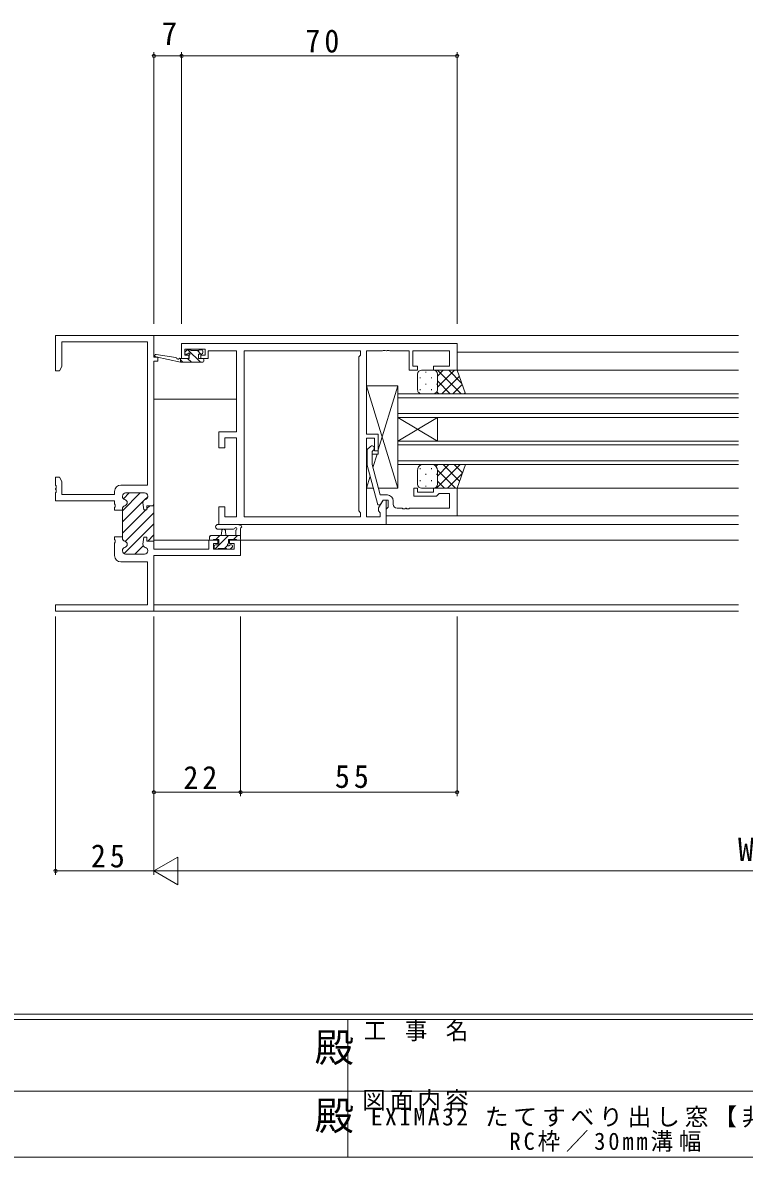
# Model space of a CAD drawing. Units: millimetres, scale not verified. Extents: x -594 to 199, y -420 to 144.
# Drawn here: x -288.9 to -105.5, y -420 to -131.8 of the extents above; entities that cross this region are included whole.
import ezdxf
from ezdxf.enums import TextEntityAlignment as Align

# ---------------------------------------------------------------- set-up
doc = ezdxf.new("R2010")
doc.units = ezdxf.units.MM
doc.header["$LTSCALE"] = 2
for name, color, linetype, lineweight in [('0-1_YKK_ZWAK', 7, 'Continuous', 9), ('0-3_YKK_11', 7, 'Continuous', 9), ('0-4_YKK_12', 2, 'Continuous', 9), ('0-5_YKK_13', 4, 'Continuous', 9), ('0-7_YKK_D', 6, 'Continuous', 9)]:
    doc.layers.add(name, color=color, linetype=linetype, lineweight=lineweight)
doc.layers.add('0-2_USER1', color=7, linetype='Continuous')
doc.styles.add('ＭＳ ゴシック', font='')
doc.styles.get('ＭＳ ゴシック').set_extended_font_data('MS Gothic')

msp = doc.modelspace()

# ---------------------------------------------------------------- linework, layer by layer
at = {"layer": '0-1_YKK_ZWAK'}
for p, q in [((178.8, -383.6), (-591.2, -383.6)), ((141, -385), (-591.2, -385)), ((-206.2, -385), (-206.2, -420)), ((-333.6, -403.199), (-204.8, -403.199)), ((-204.8, -403.199), (-76, -403.199)), ((-591.2, -420), (141, -420))]:
    msp.add_line(p, q, dxfattribs=at)
at = {"layer": '0-3_YKK_11'}
for p, q in [((-280.491, -211.258), (-280.491, -220.258)), ((-255.491, -211.258), (-280.491, -211.258)), ((-278.861, -212.888), (-257.121, -212.888)), ((-278.861, -219.167), (-278.861, -212.888)), ((-257.121, -212.888), (-257.121, -249.258)), ((-255.491, -216.758), (-255.491, -211.258)), ((-248.491, -217.058), (-248.491, -213.258)), ((-248.491, -213.258), (-178.491, -213.258)), ((-178.491, -213.258), (-178.491, -220.058)), ((-247.691, -214.758), (-247.691, -216.258)), ((-242.491, -214.758), (-247.691, -214.758)), ((-242.491, -216.258), (-242.491, -214.758)), ((-241.691, -215.188), (-241.691, -215.988)), ((-234.491, -215.188), (-241.691, -215.188)), ((-241.691, -215.988), (-241.691, -217.058)), ((-234.491, -235.758), (-234.491, -215.188)), ((-232.561, -215.188), (-202.991, -215.188)), ((-232.561, -257.328), (-232.561, -215.188)), ((-232.561, -257.328), (-232.561, -215.188)), ((-202.991, -215.188), (-202.991, -216.258)), ((-201.491, -215.188), (-201.491, -236.358)), ((-197.449, -215.188), (-201.491, -215.188)), ((-197.266, -215.068), (-197.449, -215.188)), ((-196.716, -215.068), (-197.266, -215.068)), ((-196.533, -215.188), (-196.716, -215.068)), ((-196.449, -215.188), (-196.533, -215.188)), ((-196.266, -215.068), (-196.449, -215.188)), ((-195.716, -215.068), (-196.266, -215.068)), ((-195.533, -215.188), (-195.716, -215.068)), ((-190.691, -215.188), (-195.533, -215.188)), ((-190.691, -220.058), (-190.691, -215.188)), ((-189.691, -215.188), (-189.691, -219.058)), ((-180.421, -215.188), (-189.691, -215.188)), ((-180.421, -219.058), (-180.421, -215.188)), ((-254.491, -216.758), (-255.491, -216.758)), ((-255.491, -217.758), (-254.491, -217.758)), ((-255.491, -254.208), (-255.491, -217.758)), ((-254.491, -217.758), (-254.491, -216.758)), ((-246.591, -217.058), (-248.491, -217.058)), ((-247.691, -216.258), (-246.591, -216.258)), ((-246.591, -216.258), (-246.591, -217.058)), ((-243.591, -216.258), (-242.491, -216.258)), ((-243.591, -217.058), (-243.591, -216.258)), ((-241.691, -217.058), (-243.591, -217.058)), ((-202.991, -216.258), (-203.421, -216.688)), ((-203.421, -216.688), (-203.421, -255.828)), ((-280.491, -220.258), (-279.491, -220.258)), ((-279.491, -220.258), (-278.861, -219.167)), ((-188.491, -220.058), (-190.691, -220.058)), ((-189.691, -219.058), (-188.491, -219.058)), ((-188.491, -219.058), (-188.491, -220.058)), ((-184.491, -219.058), (-180.421, -219.058)), ((-184.491, -220.058), (-184.491, -219.058)), ((-178.491, -220.058), (-184.491, -220.058)), ((-238.991, -235.758), (-234.491, -235.758)), ((-238.991, -239.758), (-238.991, -235.758)), ((-237.491, -237.258), (-237.491, -239.758)), ((-234.491, -237.258), (-237.491, -237.258)), ((-234.491, -257.328), (-234.491, -237.258)), ((-201.491, -236.358), (-198.491, -236.358)), ((-201.491, -237.358), (-201.491, -257.328)), ((-199.491, -237.358), (-201.491, -237.358)), ((-199.491, -240.558), (-199.491, -237.358)), ((-198.491, -236.358), (-198.491, -240.558)), ((-237.491, -239.758), (-238.991, -239.758)), ((-200.515, -239.434), (-201.291, -240.209)), ((-201.291, -240.209), (-201.291, -244.155)), ((-200.091, -240.706), (-199.667, -240.282)), ((-200.091, -243.997), (-200.091, -240.706)), ((-198.491, -240.558), (-199.491, -240.558)), ((-201.291, -244.155), (-198.584, -254.258)), ((-198.011, -251.758), (-200.091, -243.997)), ((-280.491, -247.258), (-280.491, -249.3)), ((-279.491, -247.258), (-280.491, -247.258)), ((-278.861, -248.349), (-279.491, -247.258)), ((-280.491, -249.3), (-280.371, -249.483)), ((-280.371, -250.033), (-280.491, -250.216)), ((-280.491, -250.216), (-280.491, -250.3)), ((-280.491, -250.3), (-280.371, -250.483)), ((-280.371, -249.483), (-280.371, -250.033)), ((-280.371, -250.483), (-280.371, -251.033)), ((-278.861, -251.628), (-278.861, -248.349)), ((-257.121, -249.258), (-263.891, -249.258)), ((-189.491, -250.058), (-189.491, -252.058)), ((-188.491, -250.058), (-189.491, -250.058)), ((-188.491, -251.058), (-188.491, -250.058)), ((-184.491, -250.058), (-184.491, -251.058)), ((-178.491, -250.058), (-184.491, -250.058)), ((-178.491, -257.058), (-178.491, -250.058)), ((-280.371, -251.033), (-280.491, -251.216)), ((-280.491, -251.216), (-280.491, -253.258)), ((-280.491, -253.258), (-265.491, -253.258)), ((-265.491, -251.628), (-278.861, -251.628)), ((-265.491, -250.858), (-265.491, -251.628)), ((-265.491, -253.258), (-265.491, -254.05)), ((-263.491, -255.773), (-258.976, -251.258)), ((-263.491, -252.058), (-263.491, -252.159)), ((-263.491, -252.159), (-263.491, -252.058)), ((-263.491, -258.601), (-258.161, -253.272)), ((-263.264, -252.717), (-261.805, -251.258)), ((-257.891, -251.258), (-262.691, -251.258)), ((-262.691, -251.258), (-257.891, -251.258)), ((-257.927, -253.037), (-257.092, -252.202)), ((-257.091, -252.159), (-257.091, -252.058)), ((-257.091, -252.058), (-257.091, -252.159)), ((-198.421, -255.015), (-197.291, -253.058)), ((-196.191, -251.758), (-198.011, -251.758)), ((-197.984, -254.258), (-197.291, -253.058)), ((-197.291, -253.058), (-195.991, -253.058)), ((-197.291, -253.058), (-196.491, -253.058)), ((-196.491, -253.058), (-196.491, -259.258)), ((-195.991, -253.058), (-195.991, -254.858)), ((-194.691, -254.128), (-194.691, -253.258)), ((-189.491, -252.058), (-183.691, -252.058)), ((-184.491, -251.058), (-188.491, -251.058)), ((-183.691, -252.058), (-183.191, -251.558)), ((-183.191, -251.558), (-182.991, -251.358)), ((-182.991, -251.358), (-180.421, -251.358)), ((-180.421, -251.358), (-180.421, -255.128)), ((-265.491, -254.05), (-265.371, -254.233)), ((-265.371, -254.783), (-265.491, -254.966)), ((-265.491, -254.966), (-265.491, -255.658)), ((-265.491, -255.658), (-263.491, -255.658)), ((-265.371, -254.233), (-265.371, -254.783)), ((-263.491, -255.257), (-263.491, -255.658)), ((-263.491, -255.658), (-263.491, -255.257)), ((-263.491, -261.429), (-257.568, -255.507)), ((-263.491, -255.658), (-263.491, -262.358)), ((-262.797, -263.564), (-255.491, -256.258)), ((-258.091, -255.508), (-258.286, -253.799)), ((-258.286, -253.799), (-258.091, -255.508)), ((-257.291, -255.508), (-258.091, -255.508)), ((-258.091, -255.508), (-257.291, -255.508)), ((-257.292, -255.23), (-256.569, -254.508)), ((-257.291, -254.508), (-257.291, -255.508)), ((-255.791, -254.508), (-257.291, -254.508)), ((-257.291, -254.508), (-255.791, -254.508)), ((-257.291, -255.508), (-257.291, -254.508)), ((-255.491, -254.208), (-255.791, -254.508)), ((-255.491, -263.508), (-255.491, -254.208)), ((-238.991, -254.758), (-237.491, -254.758)), ((-238.991, -259.258), (-238.991, -254.758)), ((-237.491, -254.758), (-237.491, -257.328)), ((-203.421, -255.828), (-202.991, -256.258)), ((-202.991, -256.258), (-202.991, -257.328)), ((-198.584, -254.258), (-197.984, -254.258)), ((-198.421, -255.828), (-198.421, -255.015)), ((-197.991, -256.258), (-198.421, -255.828)), ((-197.991, -257.328), (-197.991, -256.258)), ((-196.191, -255.058), (-196.491, -255.358)), ((-196.491, -255.358), (-196.491, -257.058)), ((-195.991, -254.858), (-196.191, -255.058)), ((-192.449, -255.128), (-193.691, -255.128)), ((-192.266, -255.248), (-192.449, -255.128)), ((-191.716, -255.248), (-192.266, -255.248)), ((-191.533, -255.128), (-191.716, -255.248)), ((-191.449, -255.128), (-191.533, -255.128)), ((-191.266, -255.248), (-191.449, -255.128)), ((-190.716, -255.248), (-191.266, -255.248)), ((-190.533, -255.128), (-190.716, -255.248)), ((-180.421, -255.128), (-190.533, -255.128)), ((-263.068, -266.663), (-255.491, -259.086)), ((-196.491, -259.258), (-238.991, -259.258)), ((-237.491, -257.328), (-234.491, -257.328)), ((-202.991, -257.328), (-232.561, -257.328)), ((-201.491, -257.328), (-197.991, -257.328)), ((-196.491, -257.058), (-178.491, -257.058)), ((-257.073, -263.497), (-255.491, -261.915)), ((-265.491, -262.358), (-265.491, -263.05)), ((-263.491, -262.358), (-265.491, -262.358)), ((-263.491, -262.358), (-265.491, -262.358)), ((-265.491, -263.05), (-265.371, -263.233)), ((-265.371, -263.783), (-265.491, -263.966)), ((-265.491, -263.966), (-265.491, -267.158)), ((-265.371, -263.233), (-265.371, -263.783)), ((-263.491, -262.358), (-263.491, -262.759)), ((-260.334, -266.758), (-258.218, -264.642)), ((-258.286, -264.217), (-258.091, -262.508)), ((-258.091, -262.508), (-258.286, -264.217)), ((-258.091, -262.508), (-257.291, -262.508)), ((-257.291, -262.508), (-258.091, -262.508)), ((-257.291, -262.508), (-257.291, -263.508)), ((-257.291, -263.508), (-257.291, -262.508)), ((-257.291, -263.508), (-255.491, -263.508)), ((-255.491, -263.508), (-257.291, -263.508)), ((-255.491, -265.528), (-255.491, -263.508)), ((-241.591, -263.258), (-241.591, -265.528)), ((-239.291, -263.258), (-241.591, -263.258)), ((-240.391, -264.058), (-239.291, -264.058)), ((-240.391, -265.528), (-240.391, -264.058)), ((-239.291, -264.058), (-239.291, -263.258)), ((-236.291, -263.258), (-236.291, -264.058)), ((-233.491, -263.258), (-236.291, -263.258)), ((-236.291, -264.058), (-235.121, -264.058)), ((-235.121, -264.058), (-235.121, -265.528)), ((-233.491, -267.158), (-233.491, -263.258)), ((-263.491, -265.857), (-263.491, -265.958)), ((-263.491, -265.958), (-263.491, -265.857)), ((-262.691, -266.758), (-257.891, -266.758)), ((-257.891, -266.758), (-262.691, -266.758)), ((-257.091, -265.958), (-257.091, -265.857)), ((-257.091, -265.857), (-257.091, -265.958)), ((-241.591, -265.528), (-255.491, -265.528)), ((-255.491, -267.158), (-233.491, -267.158)), ((-255.491, -281.258), (-255.491, -267.158)), ((-235.121, -265.528), (-240.391, -265.528)), ((-263.891, -268.758), (-257.121, -268.758)), ((-257.121, -268.758), (-257.121, -279.628)), ((-280.491, -279.628), (-280.491, -281.258)), ((-257.121, -279.628), (-280.491, -279.628)), ((-280.491, -281.258), (-255.491, -281.258))]:
    msp.add_line(p, q, dxfattribs=at)
for points in [[(-255.491, -254.208), (-255.791, -254.508), (-255.491, -254.208)], [(-263.491, -262.358), (-263.491, -262.759), (-263.491, -262.358)]]:
    msp.add_lwpolyline(points, dxfattribs=at)
for centre, radius, start, end in [((-200.091, -239.858), 0.6, 314.99998, 135), ((-263.891, -250.858), 1.6, 90, 179.99998), ((-262.691, -252.058), 0.8, 90, 179.99998), ((-262.691, -252.058), 0.8, 90, 179.99998), ((-262.691, -252.159), 0.8, 180.00002, 255.52251), ((-262.691, -252.159), 0.8, 180.00002, 255.52251), ((-263.091, -253.708), 0.8, 284.47751, 75.52248), ((-263.091, -253.708), 0.8, 284.47751, 75.52248), ((-257.491, -253.708), 0.8, 104.47752, 186.50302), ((-257.491, -253.708), 0.8, 104.47752, 186.50302), ((-257.891, -252.058), 0.8, 0, 89.99998), ((-257.891, -252.058), 0.8, 0, 89.99998), ((-257.891, -252.159), 0.8, 284.47748, 359.99997), ((-257.891, -252.159), 0.8, 284.47748, 359.99997), ((-196.191, -253.258), 1.5, 0, 89.99998), ((-262.691, -255.257), 0.8, 104.47748, 179.99997), ((-262.691, -255.257), 0.8, 104.47748, 179.99997), ((-193.691, -254.128), 1, 180, 269.99998), ((-262.691, -262.759), 0.8, 180.00002, 255.52251), ((-262.691, -262.759), 0.8, 180.00002, 255.52251), ((-262.691, -265.857), 0.8, 104.47748, 179.99997), ((-262.691, -265.857), 0.8, 104.47748, 179.99997), ((-263.091, -264.308), 0.8, 284.47751, 75.52248), ((-263.091, -264.308), 0.8, 284.47751, 75.52248), ((-257.491, -264.308), 0.8, 173.49696, 255.52246), ((-257.491, -264.308), 0.8, 173.49696, 255.52246), ((-257.891, -265.857), 0.8, 0.00002, 75.52251), ((-257.891, -265.857), 0.8, 0.00002, 75.52251), ((-263.891, -267.158), 1.6, 180, 269.99998), ((-262.691, -265.958), 0.8, 180, 269.99998), ((-262.691, -265.958), 0.8, 180, 269.99998), ((-257.891, -265.958), 0.8, 270, 359.99998), ((-257.891, -265.958), 0.8, 270, 359.99998)]:
    msp.add_arc(centre, radius, start, end, dxfattribs=at)
at = {"layer": '0-4_YKK_12'}
for p, q in [((-255.791, -211.258), (-106.991, -211.258)), ((-232.561, -215.458), (-232.561, -257.028)), ((-178.491, -215.458), (-106.991, -215.458)), ((-254.991, -216.665), (-254.991, -216.758)), ((-178.991, -220.058), (-106.991, -220.058)), ((-255.491, -227.458), (-234.491, -227.458)), ((-193.491, -226.058), (-193.491, -232.058)), ((-106.991, -226.058), (-193.491, -226.058)), ((-193.491, -227.058), (-106.991, -227.058)), ((-106.991, -231.058), (-193.491, -231.058)), ((-193.491, -238.058), (-183.491, -232.058)), ((-193.491, -232.058), (-183.491, -238.058)), ((-193.491, -232.058), (-193.491, -238.058)), ((-193.491, -232.058), (-106.991, -232.058)), ((-183.491, -232.058), (-183.491, -238.058)), ((-193.491, -238.058), (-193.491, -244.058)), ((-106.991, -238.058), (-193.491, -238.058)), ((-193.491, -239.058), (-106.991, -239.058)), ((-106.991, -243.058), (-193.491, -243.058)), ((-193.491, -244.058), (-106.991, -244.058)), ((-178.491, -250.058), (-106.991, -250.058)), ((-232.561, -259.258), (-106.991, -259.258)), ((-178.791, -257.058), (-106.991, -257.058)), ((-255.491, -263.258), (-238.991, -263.258)), ((-236.591, -263.258), (-106.991, -263.258)), ((-255.791, -281.258), (-106.991, -281.258)), ((-255.491, -279.628), (-106.991, -279.628))]:
    msp.add_line(p, q, dxfattribs=at)
at = {"layer": '0-5_YKK_13'}
for p, q in [((-249.904, -216.878), (-254.943, -216.062)), ((-247.105, -214.946), (-247.605, -215.446)), ((-247.393, -215.958), (-247.054, -215.958)), ((-243.709, -218.058), (-246.909, -214.858)), ((-246.293, -214.858), (-246.893, -214.858)), ((-244.093, -215.058), (-246.093, -215.058)), ((-243.564, -215.958), (-244.464, -215.058)), ((-244.193, -215.958), (-243.393, -215.958)), ((-244.193, -217.058), (-244.193, -215.958)), ((-243.393, -214.858), (-243.893, -214.858)), ((-243.093, -215.658), (-243.093, -215.158)), ((-248.791, -218.058), (-255.057, -216.65)), ((-248.791, -217.058), (-248.878, -217.044)), ((-248.791, -218.058), (-248.791, -217.058)), ((-246.593, -217.058), (-248.791, -217.058)), ((-248.199, -218.058), (-248.791, -217.466)), ((-243.093, -218.058), (-248.791, -218.058)), ((-245.954, -218.058), (-246.954, -217.058)), ((-246.593, -216.419), (-246.593, -217.058)), ((-243.093, -217.058), (-244.193, -217.058)), ((-242.793, -217.758), (-242.793, -217.358)), ((-188.491, -225.058), (-188.491, -221.058)), ((-187.826, -221.893), (-187.826, -222.093)), ((-187.491, -220.058), (-184.491, -220.058)), ((-186.411, -220.478), (-186.411, -220.678)), ((-184.996, -221.893), (-184.996, -222.093)), ((-178.491, -220.058), (-184.491, -220.058)), ((-183.491, -224.379), (-179.17, -220.058)), ((-183.491, -221.551), (-181.998, -220.058)), ((-183.491, -221.058), (-183.491, -225.058)), ((-183.491, -221.058), (-183.491, -224.658)), ((-177.418, -226.058), (-183.418, -220.058)), ((-182.341, -226.058), (-177.925, -221.642)), ((-177.325, -223.322), (-180.589, -220.058)), ((-176.348, -226.058), (-178.491, -220.058)), ((-193.491, -250.058), (-201.491, -224.058)), ((-201.491, -224.058), (-201.491, -236.358)), ((-193.491, -224.058), (-201.491, -224.058)), ((-193.491, -224.058), (-198.491, -240.308)), ((-193.491, -250.058), (-193.491, -224.058)), ((-186.411, -223.508), (-186.411, -223.708)), ((-183.581, -223.508), (-183.581, -223.708)), ((-180.246, -226.058), (-183.491, -222.813)), ((-179.513, -226.058), (-177.181, -223.726)), ((-193.491, -249.458), (-193.491, -225.458)), ((-187.826, -224.923), (-187.826, -225.123)), ((-184.491, -226.058), (-187.491, -226.058)), ((-184.996, -224.923), (-184.996, -225.123)), ((-184.491, -226.058), (-176.348, -226.058)), ((-183.075, -226.058), (-183.607, -225.526)), ((-176.684, -226.058), (-176.437, -225.81)), ((-201.491, -236.358), (-198.491, -236.358)), ((-198.491, -236.358), (-198.491, -241.358)), ((-201.491, -241.358), (-201.491, -250.058)), ((-201.291, -241.358), (-201.491, -241.358)), ((-201.291, -241.358), (-201.491, -241.358)), ((-198.491, -241.358), (-200.091, -241.358)), ((-198.814, -241.358), (-199.874, -244.804)), ((-184.491, -244.058), (-187.491, -244.058)), ((-184.491, -244.058), (-176.348, -244.058)), ((-183.837, -244.524), (-183.371, -244.058)), ((-183.714, -250.058), (-177.714, -244.058)), ((-183.491, -247.007), (-180.542, -244.058)), ((-177.847, -248.256), (-182.045, -244.058)), ((-177.103, -246.172), (-179.217, -244.058)), ((-176.348, -244.058), (-178.491, -250.058)), ((-176.359, -244.088), (-176.389, -244.058)), ((-200.538, -246.963), (-201.491, -250.058)), ((-188.491, -245.558), (-188.491, -249.058)), ((-187.826, -245.193), (-187.826, -244.993)), ((-186.411, -246.608), (-186.411, -246.408)), ((-184.996, -245.193), (-184.996, -244.993)), ((-183.581, -246.608), (-183.581, -246.408)), ((-178.874, -250.058), (-183.491, -245.441)), ((-183.491, -249.058), (-183.491, -245.558)), ((-180.885, -250.058), (-177.161, -246.333)), ((-201.491, -250.058), (-199.709, -250.058)), ((-198.467, -250.058), (-193.491, -250.058)), ((-187.826, -248.223), (-187.826, -248.023)), ((-187.491, -250.058), (-184.491, -250.058)), ((-186.411, -249.638), (-186.411, -249.438)), ((-184.996, -248.223), (-184.996, -248.023)), ((-178.491, -250.058), (-184.491, -250.058)), ((-183.581, -249.472), (-183.581, -249.438)), ((-181.702, -250.058), (-183.491, -248.269)), ((-239.219, -259.258), (-234.057, -259.258)), ((-241.391, -262.418), (-241.031, -262.058)), ((-233.491, -262.058), (-241.091, -262.058)), ((-240.014, -265.531), (-236.541, -262.058)), ((-239.786, -263.058), (-238.786, -262.058)), ((-239.219, -260.458), (-235.258, -260.461)), ((-238.391, -262.058), (-238.289, -260.914)), ((-237.191, -262.058), (-237.293, -260.914)), ((-235.296, -263.058), (-234.296, -262.058)), ((-234.691, -260.878), (-234.691, -262.058)), ((-233.491, -262.958), (-233.491, -260.278)), ((-241.391, -262.358), (-241.391, -262.958)), ((-241.091, -263.258), (-240.491, -263.258)), ((-240.291, -263.058), (-238.991, -263.058)), ((-240.191, -264.758), (-240.191, -265.258)), ((-238.991, -264.458), (-239.891, -264.458)), ((-238.991, -263.058), (-238.991, -264.458)), ((-237.596, -265.358), (-236.812, -264.574)), ((-236.591, -263.058), (-234.591, -263.058)), ((-236.591, -263.997), (-236.591, -263.058)), ((-235.791, -264.458), (-236.13, -264.458)), ((-236.079, -265.47), (-235.579, -264.97)), ((-234.391, -263.258), (-233.791, -263.258)), ((-239.891, -265.558), (-239.391, -265.558)), ((-239.191, -265.358), (-237.091, -265.358)), ((-236.891, -265.558), (-236.291, -265.558))]:
    msp.add_line(p, q, dxfattribs=at)
for centre, radius, start, end in [((-254.991, -216.358), 0.3, 80.80246, 257.34137), ((-247.393, -215.658), 0.3, 135, 270), ((-246.893, -215.158), 0.3, 90, 135), ((-247.054, -215.658), 0.3, 270, 326.94426), ((-246.593, -215.958), 0.25, 303.05573, 146.94426), ((-246.293, -215.058), 0.2, 0, 90), ((-243.893, -215.058), 0.2, 90, 180), ((-243.393, -215.158), 0.3, 0, 90), ((-243.393, -215.658), 0.3, 270, 0), ((-249.952, -217.174), 0.3, 20.80246, 80.80246), ((-249.391, -216.961), 0.3, 200.80246, 320.80246), ((-248.926, -217.34), 0.3, 80.80246, 140.80246), ((-246.293, -216.419), 0.3, 123.05573, 180), ((-243.093, -217.358), 0.3, 0, 90), ((-243.093, -217.758), 0.3, 270, 0), ((-187.491, -221.058), 1, 89.99989, 179.99989), ((-184.491, -221.058), 1, 359.99989, 89.99989), ((-187.491, -225.058), 1, 179.99989, 269.99989), ((-184.491, -225.058), 1, 269.99989, 359.99989), ((-186.959, -245.496), 1.534, 110.30881, 182.31169), ((-185.023, -245.496), 1.534, 357.68842, 69.69136), ((-187.491, -249.058), 1, 180.00009, 270.00009), ((-184.491, -249.058), 1, 270.00009, 0.00009), ((-239.218, -259.858), 0.6, 89.95976, 269.95976), ((-234.057, -259.558), 0.3, 40.52878, 90), ((-233.601, -259.168), 0.3, 220.52878, 280.52878), ((-241.091, -262.358), 0.3, 90, 180), ((-237.791, -260.958), 0.5, 5.09206, 174.90793), ((-235.258, -260.161), 0.3, 269.95976, 340.81024), ((-234.691, -260.358), 0.3, 300, 160.81024), ((-234.391, -260.878), 0.3, 119.99998, 180), ((-233.491, -259.758), 0.3, 300, 100.52878), ((-233.191, -260.278), 0.3, 119.99998, 180), ((-241.091, -262.958), 0.3, 180, 270), ((-240.491, -263.058), 0.2, 270, 0), ((-239.891, -264.758), 0.3, 90, 180), ((-236.591, -264.458), 0.25, 123.05573, 326.94426), ((-236.891, -263.997), 0.3, 303.05573, 0), ((-236.13, -264.758), 0.3, 90, 146.94426), ((-235.791, -264.758), 0.3, 314.99998, 90), ((-234.391, -263.058), 0.2, 180, 270), ((-233.791, -262.958), 0.3, 270, 0), ((-239.891, -265.258), 0.3, 180, 270), ((-239.391, -265.358), 0.2, 270, 0), ((-236.891, -265.358), 0.2, 180, 270), ((-236.291, -265.258), 0.3, 270, 314.99998)]:
    msp.add_arc(centre, radius, start, end, dxfattribs=at)
at = {"layer": '0-7_YKK_D'}
for p, q in [((-255.491, -208.258), (-255.491, -139.258)), ((-248.491, -140.258), (-255.491, -140.258)), ((-248.491, -208.258), (-248.491, -139.258)), ((-248.491, -208.258), (-248.491, -139.258)), ((-178.491, -140.258), (-248.491, -140.258)), ((-178.491, -208.258), (-178.491, -139.258)), ((-280.491, -282.628), (-280.491, -348.258)), ((-255.491, -282.628), (-255.491, -348.258)), ((-255.491, -282.628), (-255.491, -328.258)), ((-255.491, -282.628), (-255.491, -348.258)), ((-233.491, -282.628), (-233.491, -328.258)), ((-233.491, -282.628), (-233.491, -328.258)), ((-178.491, -282.628), (-178.491, -328.258)), ((-233.491, -327.258), (-255.491, -327.258)), ((-178.491, -327.258), (-233.491, -327.258)), ((-255.491, -347.258), (-249.429, -343.758)), ((-249.429, -350.758), (-249.429, -343.758)), ((-280.491, -347.258), (-255.491, -347.258)), ((-255.491, -347.258), (-243.367, -347.258)), ((-255.491, -347.258), (-249.429, -350.758)), ((37.509, -347.258), (-248.491, -347.258))]:
    msp.add_line(p, q, dxfattribs=at)
for centre in [(-255.491, -140.258), (-248.491, -140.258), (-248.491, -140.258), (-178.491, -140.258), (-255.491, -327.258), (-233.491, -327.258), (-233.491, -327.258), (-178.491, -327.258), (-280.491, -347.258)]:
    msp.add_circle(centre, 0.425, dxfattribs=at)

# ---------------------------------------------------------------- texts
at = {"layer": '0-1_YKK_ZWAK', "color": 3, "style": 'ＭＳ ゴシック'}
for p in [(-214.682, -397.956), (-214.682, -415.278)]:
    msp.add_text('殿', height=7.331, dxfattribs=at).set_placement(p, align=Align.BOTTOM_LEFT)
at = {"layer": '0-1_YKK_ZWAK', "char_height": 4.399, "attachment_point": 7, "style": 'ＭＳ ゴシック'}
for s, insert in [('\\T1.22;\\W0.95;工\\~事\\~名', (-202.188, -390.533)), ('\\T1.17;図面内容', (-202.583, -408.148))]:
    msp.add_mtext(s, dxfattribs=dict(at, insert=insert))
at = {"layer": '0-2_USER1', "char_height": 4.399, "attachment_point": 7, "style": 'ＭＳ ゴシック'}
for s, insert in [('\\T1.21;EXIMA32\\~たてすべり出し窓【非常用進入口仕様】\\~', (-200.403, -412.449)), ('\\T1.26;\\W0.95;RC枠／30mm溝幅\\~', (-165.163, -418.625))]:
    msp.add_mtext(s, dxfattribs=dict(at, insert=insert))
at = {"layer": '0-7_YKK_D', "color": 7, "style": 'ＭＳ ゴシック'}
for s, p in [('7', (-253.591, -139.258)), ('W', (-107.091, -346.458))]:
    msp.add_text(s, height=5.865, dxfattribs=at).set_placement(p, align=Align.BOTTOM_LEFT)
at = {"layer": '0-7_YKK_D', "color": 7, "char_height": 5.865, "attachment_point": 7, "style": 'ＭＳ ゴシック'}
for s, insert in [('\\T1.27;\\W0.95;70', (-217.011, -139.458)), ('\\T1.27;\\W0.95;22', (-248.011, -326.458)), ('\\T1.27;\\W0.95;55', (-209.511, -326.258)), ('\\T1.27;\\W0.95;25', (-271.511, -346.458))]:
    msp.add_mtext(s, dxfattribs=dict(at, insert=insert))

doc.saveas('drawing.dxf')
